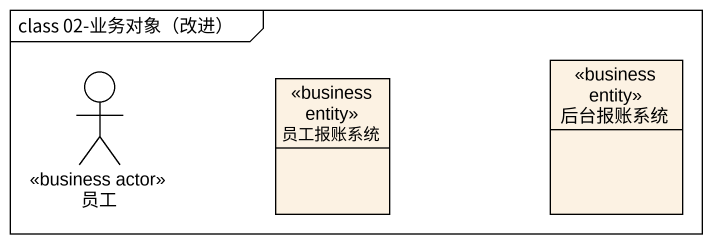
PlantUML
@startuml
mainframe class 02-业务对象（改进）
allowmixing
hide circle
hide empty members
actor 员工 <<business actor>>
class 员工报账系统 <<business entity>>
class 后台报账系统 <<business entity>>
@enduml
